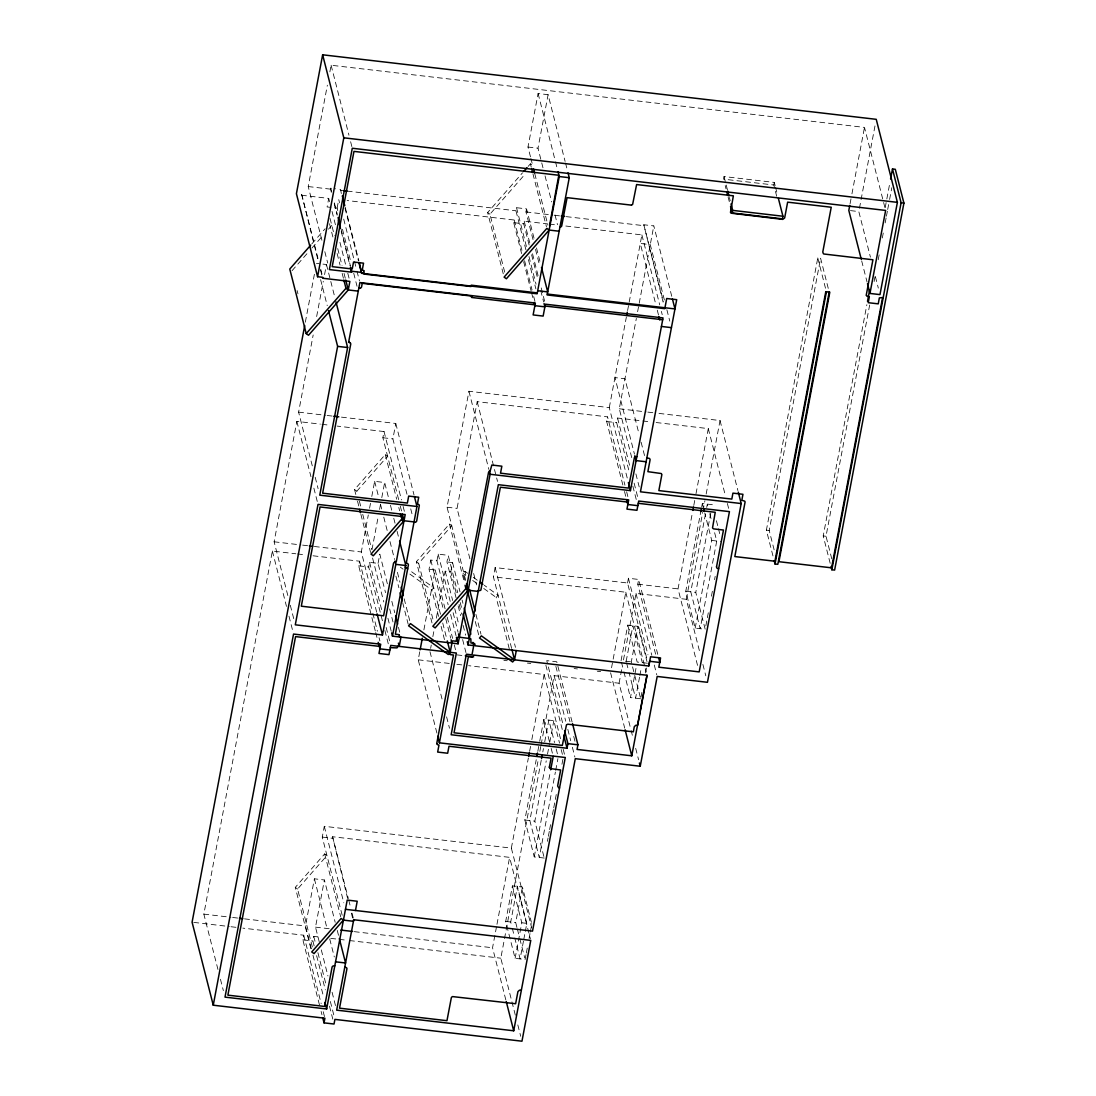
<?xml version="1.0" encoding="UTF-8"?>
<svg xmlns="http://www.w3.org/2000/svg" width="1096" height="1096" viewBox="0 0 1096 1096"><rect width="100%" height="100%" fill="white"/><g stroke="black" fill="none" stroke-linecap="round" stroke-linejoin="round"><path stroke-width="0.75" stroke-dasharray="5 3.75" d="M317.648 258.697L301.647 194.307L299.03 194.006M321.909 240.271L308.223 186.553L327.362 85.187M329.869 71.884L331.115 65.239L864.484 127.41L885.226 208.802M305.346 322.169L314.552 273.438M301.469 195.225L328.718 198.39L327.101 206.939L337.116 208.117L338.363 212.994M331.293 192.403L330.636 188.238L335.636 188.827M217.953 969.467L203.842 914.119L272.383 551.041L295.851 553.781M287.823 595.512L274.123 541.794L296.852 421.385L320.333 424.125M312.291 465.855L298.605 412.137L313.168 334.979M316.648 316.525L323.293 281.288M324.567 274.575L326.471 264.52L316.456 263.355M337.116 208.117L338.733 199.568L339.555 202.815M341.308 193.567L340.651 189.403L337.308 189.019M375.284 630.94L358.693 565.824L359.57 561.207L312.62 555.74M376.668 612.185L361.31 551.959L368.297 514.969M369.571 508.243L370.517 503.201M371.791 496.474L374.64 481.336L384.655 482.514L388.806 498.79M398.643 499.584L382.874 437.729L384.038 431.55L337.089 426.084M382.394 620.706L368.708 567.002L369.571 562.371L378.065 563.358L385.532 592.662M371.955 549.767L378.298 516.134M379.572 509.407L380.518 504.365M381.792 497.639L384.655 482.514M406.986 494.241L392.889 438.893L395.793 423.467L340.5 417.028M319.47 1004.95L302.866 939.834L303.743 935.217L242.846 928.12M311.291 948.752L305.483 925.969L314.388 878.814L324.402 879.978L335.184 922.298M342.185 915.229L322.265 837.097L324.293 826.316L511.353 848.112L531.683 927.874M378.065 563.358L379.805 554.124L387.683 585.045M314.127 945.889L312.881 940.998L313.757 936.381L320.553 937.176M319.237 941.779L315.497 927.134L324.402 879.978M347.624 898.487L332.568 836.728L509.613 857.36L530.354 938.751M440.496 614.24L429.043 569.304L430.783 560.056L436.934 560.782L448.141 604.732M436.907 733.06L418.234 659.819L419.809 651.504M423.892 629.885L435.194 570.016L429.043 569.304M436.934 560.782L438.181 554.138L448.195 555.316L457.744 592.744M465.718 580.469L447.045 507.215L468.937 391.258L609.28 407.616L627.529 479.24M430.632 648.38L431.262 645.023M432.852 636.639L434.112 629.926M436.331 618.171L445.195 571.194L450.826 571.838L456.635 594.635M456.073 597.758L446.949 561.947L448.195 555.316M469.91 558.85L457.059 508.38L477.198 401.67L607.54 416.864L624.953 485.227M521.6 253.587L513.709 222.666L514.216 220.022L347.158 200.541M525.916 249.833L515.956 210.775L516.531 207.706L526.546 208.884L534.423 239.805M530.478 156.81L527.984 147.042L538.095 93.53L548.096 94.694L565.111 161.427M450.826 571.838L452.566 562.604L446.949 561.947M529.121 244.997L523.724 223.831L524.217 221.186L547.753 223.927M533.026 239.613L525.97 211.939L526.546 208.884M542.972 167.743L537.999 148.207L548.096 94.694M511.64 648.421L493.392 576.811L495.132 567.564L627.542 582.99L647.462 661.121M505.818 999.853L492.542 947.766L496.652 926.01M496.968 924.339L509.613 857.36M511.353 848.112L528.368 757.966M529.628 751.281L530.574 746.28M531.834 739.595L544.123 674.492L468.595 665.683M526.025 954.643L525.107 959.493L515.106 958.329L505.694 921.435L512.407 885.883L522.422 887.048L531.409 922.339M544.26 858.058L534.245 856.894L524.847 820L536.232 759.706M537.807 751.335L539.383 742.951M539.712 741.28L543.822 719.51L553.822 720.675L559.549 743.129M515.326 1015.156L500.804 958.192L538.259 759.747M539.849 751.335L540.808 746.294M541.123 744.609L554.138 675.657L619.076 683.233L630.693 728.799M541.232 760.282L529.848 820.575L539.259 857.469L555.384 772.063M542.808 751.911L543.452 748.568M544.712 741.869L548.822 720.099L554.549 742.554M622.843 484.966L606.663 421.481L607.54 416.864M609.28 407.616L626.337 317.224M627.611 310.524L628.871 303.811M629.186 302.14L641.886 234.9L564.563 225.886M663.121 302.154L643.804 224.749L653.805 225.913L672.067 297.523M516.928 927.408L515.709 922.599L522.422 887.048M543.849 856.456L534.848 821.164L546.233 760.871M547.507 754.171L549.397 744.129M549.713 742.444L553.822 720.675M515.106 958.329L521.819 922.777L512.407 885.883M534.245 856.894L550.37 771.474M628.707 469.855L616.664 422.659L617.541 418.028L641.064 420.768M631.734 457.621L619.281 408.781L636.351 318.388M637.612 311.689L638.886 304.976M639.201 303.304L653.805 225.913M523.463 941.135L520.107 958.904L514.791 938.053M523.765 939.519L524.984 933.052M525.299 931.436L526.82 923.366L517.408 886.472L510.709 922.01L511.928 926.832M555.699 770.392L557.905 758.665M526.327 953.027L527.546 946.56M529.08 938.491L529.998 933.641M530.3 932.025L531.519 925.558M547.425 841.317L548.055 837.961M548.37 836.289L549.315 831.261M549.63 829.59L550.576 824.562M552.48 814.52L553.425 809.492M553.74 807.821L555.014 801.121M555.33 799.436L556.275 794.422M561.96 764.268L562.906 759.24M611.541 667.752L625.802 592.237L493.392 576.811M627.542 582.99L628.433 578.263L638.667 579.455L657.751 654.339M621.062 660.696L627.775 625.145L638.009 626.337L646.996 661.628M619.076 683.233L622.227 666.601M623.473 659.943L636.036 593.429L686.302 599.293L699.988 653.01M655.614 654.175L637.776 584.182L638.667 579.455M626.172 661.285L632.885 625.748L642.297 662.642M640.283 697.179L631.296 661.888L638.009 626.337M775.132 185.635L774.31 182.416L724.045 176.566L723.552 179.155L773.831 185.005L776.694 196.28M640.694 698.782L630.46 697.59L636.255 666.889M639.543 677.177L635.584 698.193L629.036 672.519M639.859 675.561L641.379 667.491M641.009 697.166L641.914 692.316M645.585 672.93L647.106 664.847M697.536 665.382L678.04 588.881L692.535 512.079M693.795 505.407L694.741 500.393M696.001 493.721L708.29 428.605L652.832 422.138M710.783 512.969L695.782 592.388L705.194 629.282L695.179 628.118L685.781 591.224L700.769 511.805M701.714 506.832L702.331 503.53L712.345 504.694M686.302 599.293L702.7 512.421M703.015 510.75L704.906 500.721M706.167 494.036L720.045 420.535L657.915 413.288M705.468 514.038L690.781 591.799L700.193 628.693L716.743 541.013L714.291 531.382M706.715 507.421L707.331 504.105L708.153 507.325M773.831 185.005L774.31 182.416M695.179 628.118L711.742 540.424L704.783 513.147M705.81 625.967L707.071 619.35M707.372 617.692L708.317 612.733M711.441 596.183L712.373 591.224M714.565 579.647L715.181 576.332M772.968 555.932L766.392 530.163L817.78 257.944L820.589 258.272L828.384 288.878M774.132 549.808L769.2 530.491L820.589 258.272M850.058 203.788L851.633 195.485M851.948 193.814L864.484 127.41M859.456 208.24L875.279 124.369M830.193 563.317L823.219 535.944L866.868 304.688M885.212 207.5L889.952 182.361M831.768 558.809L826.014 536.259L869.662 305.017M874.101 281.562L875.046 276.535M878.211 259.779L879.156 254.751M882.321 237.983L883.266 232.969M885.171 222.913L886.116 217.885M886.431 216.2L887.376 211.172M887.692 209.5L889.281 201.13M889.596 199.445L891.815 187.717M311.853 243.86L325.101 228.763M292.057 270.685L307.51 253.066M311.935 248.039L322.978 235.462M328.499 229.16L331.8 225.392M503.256 273.808L487.638 212.542L522.518 172.812M528.149 166.4L530.395 163.838L532.683 165.482M504.708 272.151L489.939 214.2L524.82 174.456M355.816 494.502L354.556 489.542L385.285 454.525L387.573 456.183L356.844 491.2L357.693 494.502M432.002 622.939L416.384 561.686L449.456 524.011L451.744 525.669L418.672 563.344L433.454 621.295M438.578 616.418L431.824 589.936L433.742 587.757L409.096 569.947M464.704 580.099L463.019 573.482L464.937 571.29L467.704 573.29M509.256 648.764L496.173 597.43L498.091 595.251L484.281 585.264M310.894 948.643L295.276 887.376L324.676 853.894L326.964 855.551L297.578 889.034L312.346 946.985M527.984 147.042L537.999 148.207M850.482 210.61L858.812 211.583L870.43 257.163M308.223 186.553L330.458 189.142M340.472 190.32L343.843 190.704M347.226 191.101L515.956 210.775M525.97 211.939L552.864 215.076M554.535 215.268L559.59 215.857M566.303 216.638L643.626 225.653M549.439 224.118L557.837 225.105M513.709 222.666L523.724 223.831M619.281 408.781L646.161 411.918M647.832 412.11L656.23 413.096M642.749 420.974L651.147 421.946M606.663 421.481L616.664 422.659M298.605 412.137L325.416 415.274M327.088 415.466L332.115 416.055M322.005 424.316L330.389 425.303M382.874 437.729L392.889 438.893M823.219 535.944L826.014 536.259M766.392 530.163L769.2 530.491M447.045 507.215L457.059 508.38M711.742 540.424L721.743 541.588M274.123 541.794L300.948 544.931M302.633 545.123L307.661 545.712M314.36 546.493L361.31 551.959M637.776 584.182L678.04 588.881M685.781 591.224L695.782 592.388M297.537 553.973L305.907 554.946M358.693 565.824L368.708 567.002M647.407 663.231L637.173 662.039L627.775 625.145M625.446 661.203L631.296 661.888M456.868 654.874L465.266 655.846M503.886 660.354L507.243 660.737M527.395 663.094L530.765 663.477M574.126 668.533L577.441 668.93M597.334 671.245L600.649 671.629M418.234 659.819L450.127 663.532M456.84 664.313L461.882 664.902M524.847 820L534.848 821.164M322.265 837.097L332.28 838.262M521.819 922.777L531.82 923.942M505.694 921.435L515.709 922.599M203.842 914.119L230.955 917.284M232.64 917.475L237.722 918.064M244.504 918.859L305.483 925.969M315.497 927.134L330.677 928.901M354.282 931.655L492.542 947.766M193.786 922.394L229.311 926.531M230.996 926.737L236.078 927.326M330.759 938.368L337.554 939.162M339.253 939.354L347.761 940.341M349.46 940.546L500.804 958.192M302.866 939.834L312.881 940.998M487.638 212.542L489.939 214.2M354.556 489.542L356.844 491.2M473.225 577.291L478.747 581.277M463.019 573.482L465.786 575.469M472.691 580.469L476.842 583.456M483.747 588.456L496.173 597.43M416.384 561.686L418.672 563.344M400.341 567.18L403.081 569.153M409.918 574.099L431.824 589.936M295.276 887.376L297.578 889.034M875.416 276.699L878.321 288.097M861.675 260.889L867.059 282.042M817.78 257.944L825.576 288.549M775.543 187.252L777.598 195.307M724.045 176.566L727.744 191.06M729.374 197.499L730.196 200.719M725.196 185.594L726.018 188.813M728.073 196.869L729.717 203.308M720.045 420.535L737.882 490.515M708.29 428.605L725.305 495.351M727.374 503.489L729.032 509.996M664.382 299.962L650.27 244.614L640.27 243.449L655.614 303.674M666.875 309.73L669.779 321.114M643.804 224.749L663.299 301.249M716.428 520.737L718.058 527.149M718.469 528.752L720.51 536.78M641.886 234.9L659.724 304.894M661.381 311.401L662.217 314.662M709.783 513.736L711.016 518.545M657.285 310.182L658.518 315.073M702.331 503.53L703.153 506.736M702.892 664.409L705.797 675.794M638.228 430.838L624.953 378.75L614.952 377.586L634.447 454.1M641.133 442.236L644.873 456.881M565.522 163.057L567.605 171.195M635.885 473.897L639.201 486.912M538.095 93.53L555.097 160.263M555.521 161.893L557.59 170.031M617.541 418.028L630.406 468.485M634.132 483.144L638.283 499.42M632.844 486.131L636.584 500.79M626.624 491.734L627.857 496.625M545.055 175.881L551.685 201.924M555.014 214.939L557.494 224.707M624.501 491.474L626.159 497.995M530.889 158.441L532.971 166.578M534.793 173.771L547.904 225.173M530.395 163.838L531.245 167.14M532.93 173.771L546.438 226.749M636.036 593.429L651.805 655.285M654.285 665.053L656.778 674.821M628.433 578.263L647.942 654.778M625.802 592.237L646.133 671.999M536.506 247.943L540.657 264.218M535.506 249.381L539.657 265.657M524.217 221.186L530.026 243.97M532.519 253.738L538.328 276.535M541.232 287.919L544.972 302.578M531.601 254.751L537.41 277.548M540.739 290.563L543.643 301.962M516.531 207.706L526.902 248.408M528.984 256.546L536.04 284.22M528.409 259.601L535.875 288.906M514.216 220.022L522.504 252.573M524.587 260.711L532.053 290.015M533.711 296.523L534.958 301.4M626.583 662.902L628.638 670.916M523.669 261.725L531.135 291.029M531.546 292.659L533.629 300.797M621.473 662.299L623.514 670.327M623.925 671.93L630.46 697.59M631.118 730.429L632.776 736.937M635.68 748.335L638.584 759.734M610.595 672.793L624.706 728.128M572.112 722.017L556.754 661.792L546.753 660.628L563.344 725.73M555.878 666.409L569.989 721.757M573.729 736.402L575.386 742.91M554.138 675.657L565.755 721.237M567.824 729.374L570.728 740.759M572.386 747.28L574.879 757.048M545.877 665.245L562.892 731.977M477.198 401.67L497.529 481.432M544.123 674.492L561.138 741.225M563.221 749.363L564.454 754.254M561.179 749.554L562.412 754.363M468.937 391.258L488.843 469.389M556.179 748.965L557.809 755.391M543.822 719.51L549.534 741.965M551.178 748.39L552.398 753.199M495.132 567.564L515.463 647.325M473.65 573.496L476.555 584.894M464.937 571.29L465.786 574.605M475.911 614.335L480.98 634.2M475.267 621.487L479.062 636.392M449.456 524.011L464.225 581.949M331.115 65.239L348.966 135.233M350.624 141.74L351.871 146.631M452.566 562.604L460.032 591.895M462.115 600.033L462.937 603.293M460.224 602.512L461.882 609.02M459.114 604.403L461.608 614.171M458.142 605.896L460.635 615.664M463.129 625.419L465.622 635.187M445.195 571.194L452.662 600.485M454.744 608.623L458.895 624.898M462.622 639.557L465.951 652.572M438.181 554.138L450.634 602.978M453.128 612.746L458.101 632.269M450.62 614.486L456.018 635.653M345.213 207.308L358.899 261.026M345.035 208.226L358.31 260.314M435.194 570.016L445.154 609.088M447.223 617.226L452.621 638.393M454.278 644.9L455.936 651.408M343.706 219.09L354.077 259.793M354.488 261.423L356.57 269.561M356.981 271.178L359.474 280.946M395.793 423.467L414.055 495.091M430.783 560.056L443.647 610.513M445.73 618.665L450.703 638.187M342.5 229.27L350.802 261.821M353.707 273.219L357.022 286.248M442.729 623.021L446.88 639.297M330.636 188.238L331.458 191.499M334.362 202.883L337.267 214.282M341.007 228.927L350.556 266.369M334.198 203.801L337.102 215.186M341.253 231.475L349.966 265.657M441.113 626.364L444.483 639.598M410.726 508.887L412.384 515.408M517.339 929.011L519.394 937.039M519.792 938.642L524.71 957.89M328.718 198.39L329.554 201.65M332.033 211.418L335.773 226.064M339.924 242.339L345.733 265.136M347.802 273.274L349.46 279.781M512.339 928.435L514.38 936.45M330.006 218.337L334.335 235.325M337.719 248.573L342.034 265.547M344.048 273.397L345.363 278.562M384.038 431.55L401.465 499.913M403.123 506.434L404.78 512.942M329.512 223.735L332.896 236.983M337.116 253.532L340.061 265.122M342.171 273.397L343.445 278.37M400.3 506.092L401.958 512.613M385.285 454.525L396.684 499.228M398.793 507.503L399.629 510.818M429.988 651.736L442.442 700.563M446.593 716.853L449.497 728.237M390.464 505.297L392.121 511.805M393.779 518.312L395.026 523.203M397.095 531.341L398.752 537.848M324.813 251.669L327.718 263.054M326.471 264.52L334.76 297.071M517.819 1024.924L520.723 1036.323M301.647 194.307L318.237 259.423M320.731 269.191L322.388 275.699M374.64 481.336L378.791 497.625M380.449 504.133L381.696 509.01M383.764 517.148L387.505 531.807M389.998 541.561L394.56 559.467M320.553 270.096L321.799 274.973M397.41 572.304L399.944 582.236M404.164 598.786L410.068 621.966M320.607 279.631L327.238 305.674M395.916 576.14L398.875 587.73M402.67 602.636L408.164 624.145M391.834 601.32L394.738 612.719M398.478 627.364L399.725 632.255M389.683 608.938L392.998 621.966M359.378 501.132L360.639 506.092M362.749 514.366L371.613 549.137M372.558 558.015L383.764 601.964M387.916 618.24L391.231 631.255M357.515 501.132L358.776 506.092M360.885 514.366L370.585 552.452M369.571 562.371L382.435 612.828M386.176 627.487L390.327 643.763M384.888 630.474L388.614 645.133M297.126 290.55L297.961 293.865M359.57 561.207L372.435 611.664M372.846 613.294L377.408 631.2M379.065 637.708L379.901 640.968M375.709 632.57L377.778 640.708M315.196 477.253L318.1 488.652M296.852 421.385L310.963 476.733M313.867 488.131L317.593 502.776M290.303 605.28L294.043 619.925M272.383 551.041L286.481 606.389M288.974 616.158L292.714 630.803M332.568 836.728L348.336 898.583M348.747 900.213L350.405 906.721M352.063 913.228L353.309 918.106M351.364 913.146L352.611 918.023M324.293 826.316L343.802 902.816M324.676 853.894L340.705 916.804M337.267 930.436L338.513 935.326M314.388 878.814L327.252 929.271M329.745 939.039L334.307 956.945M321.306 949.917L327.951 975.961M332.088 992.25L335.828 1006.895M313.757 936.381L315.415 942.889M317.909 952.657L326.197 985.208M330.348 1001.497L334.499 1017.773M316.621 955.657L325.334 989.839M329.471 1006.114L332.8 1019.143M312.963 955.26L323.745 997.593M303.743 935.217L321.169 1003.58M323.238 1011.718L324.485 1016.595M321.128 1011.457L321.95 1014.718M220.447 979.235L223.351 990.62"/><path stroke-width="1.5" d="M401.835 519.189L402.328 516.545L320.032 506.955L301.304 606.198L383.6 615.788L393.491 563.413A1.945 1.754 -14.3 0 1 393.738 562.906L393.848 562.755A2.124 1.932 -14.3 0 1 394.834 562.07M549.411 766.967L551.069 758.158L448.99 746.253L447.661 753.24L437.66 752.075L438.975 745.088L437.633 744.705A2.124 1.932 -14.3 0 1 437.208 744.335L436.893 743.677M716.537 566.796L723.47 530.039L713.934 528.916A1.945 1.754 -14.3 0 1 713.386 528.724L712.934 528.382A1.987 1.795 -14.3 0 1 712.551 527.765L715.236 512.284L638.269 503.311M353.72 919.736L336.664 1010.142L513.709 1030.788L530.765 940.382L353.72 919.736L353.433 921.284L343.418 920.106L341.13 918.462L311.744 951.945L314.031 953.602L343.418 920.106M867.484 283.672L869.964 293.44L879.978 294.605L897.391 202.349L876.238 119.327L322.635 54.8L296.413 193.704L317.58 276.713L322.799 277.329L322.635 278.233L349.871 281.412L348.268 289.961L308.51 335.253L306.222 333.595L289.769 269.027L310.743 245.12M304.715 325.539L192.088 922.202L213.254 1005.21L324.909 1018.225L324.032 1022.856L334.033 1024.02L334.91 1019.39L521.97 1041.2L575.29 758.665L640.242 766.241L657.189 676.451L707.454 682.301L741.197 503.544L738.293 492.145M317.58 276.713L343.802 137.808L322.635 54.8M213.254 1005.21L337.623 346.363L328.485 310.552M869.964 293.44L885.637 210.432L352.282 148.248L329.375 269.575L351.624 272.164L350.967 267.999M336.006 301.948L347.624 347.528L319.758 495.159L416.96 506.489L414.041 521.915L404.04 520.751L401.739 519.093L371.01 554.11L373.298 555.768L404.04 520.751L405.205 514.572L318.018 504.407L295.29 624.816L382.477 634.981L395.807 564.358L394.971 561.097M558.001 171.661L559.248 176.538L537.122 293.783L361.639 273.329L359.31 262.656M564.591 730.621L567.906 743.636L567.029 748.253L451.155 734.745L466.362 654.202L471.979 654.86L473.732 645.613L468.102 644.955L498.351 484.692L628.693 499.886L626.953 509.119L636.954 510.298L638.708 501.05L729.443 511.627L699.193 671.889L658.819 667.19L660.573 657.942L650.558 656.778L648.818 666.025L475.226 645.791L474.705 643.736A2.11 1.918 -14.3 0 0 474.212 643.448L470.979 642.982L470.842 638.872A2.11 1.918 -14.3 0 0 470.348 638.584L458.69 637.146A1.945 1.754 -14.3 0 0 458.101 637.214L457.909 637.269A1.973 1.781 -14.3 0 0 456.936 637.941L456.073 641.242L453.21 640.927A1.945 1.754 -14.3 0 0 452.607 640.982L452.415 641.037A1.973 1.781 -14.3 0 0 451.456 641.708L450.977 642.955L392.478 636.146L405.808 565.522L399.588 541.109M436.866 743.636A2.124 1.932 -14.3 0 1 436.825 743.088L453.47 655.011L450.607 654.668A2.124 1.932 -14.3 0 1 450.072 654.476L449.237 652.202L390.738 645.393L388.984 654.641L378.983 653.463L380.723 644.215L293.536 634.063L225.009 997.127L326.649 1008.978L347.213 900.076L357.214 901.241L355.474 910.488M397.848 646.215L397.67 646.983A2.124 1.932 -14.3 0 1 396.93 647.887L390.313 647.654M399.602 636.968L399.341 635.187M400.972 637.132L399.218 646.38L398.396 643.119M420.124 649.832L422.316 638.201M345.459 909.324L532.519 931.134L565.289 757.5L439.4 742.828L456.347 653.038L450.196 652.326L410.493 623.624L408.575 625.802L448.291 654.504L450.196 652.326L451.949 643.078L451.114 639.817M451.949 643.078L458.101 643.79L490.09 474.267L489.268 471.02M568.016 172.826L569.262 177.703L547.123 294.947L664.793 308.675L666.697 298.509L676.712 299.674L640.448 491.803L741.197 503.544M516.298 650.572L514.545 659.819L512.64 661.998L479.486 638.05L481.391 635.858L514.545 659.819L512.024 649.887M528.683 756.295L529.313 752.952M536.862 756.35L537.492 753.007M541.547 758.61L542.178 755.267M626.652 315.552L627.296 312.196M550.685 769.803L553.22 756.404M572.523 723.648L577.921 744.801L577.044 749.431L631.762 755.802L646.955 675.259M490.09 474.267L630.433 490.638L663.039 317.909L545.383 304.195L543.137 316.086L533.122 314.922L535.369 303.03L359.885 282.576L348.61 342.281L349.446 342.418M778.42 198.527L782.928 216.241L782.448 218.83L732.183 212.966L732.662 210.377L731.018 203.938M648.709 666.012L649.599 661.285L659.833 662.477L658.586 657.6M692.85 510.421L693.48 507.078M700.769 511.805L701.399 508.489M829.206 292.098L777.818 564.303L775.023 563.974L826.398 291.769M849.756 205.445L848.811 210.418L861.264 259.259M867.498 301.345L869.717 289.604M890.582 179.018L892.487 168.962L895.295 169.291L903.912 203.103L834.631 570.084L831.837 569.756L831.015 566.536M831.837 569.756L901.104 202.774L892.487 168.962M306.222 333.595L345.966 288.303L343.856 280.028M523.641 171.524L527.025 167.674M549.151 230.05L506.393 278.768L504.105 277.11L546.849 228.393L549.151 230.05L559.152 231.229M465.074 585.264L465.91 588.579L432.852 626.254L435.139 627.912L468.211 590.237L478.212 591.402M631.488 205.021L632.214 204.692A2.124 1.932 -14.3 0 0 632.652 204.294L636.612 184.553L733.361 195.828L730.484 212.336A1.973 1.781 -14.3 0 0 731.169 213.199L782.736 219.392L784.654 217.953L787.64 202.157L831.234 207.24L822.781 252.025L823.384 253.669A2.028 1.836 -14.3 0 0 824.041 254.025L872.923 259.766L866.333 294.673A2.124 1.932 -14.3 0 0 866.374 295.208L866.429 295.386M567.399 724.374L567.591 724.319A1.945 1.754 -14.3 0 1 568.18 724.25L633.324 731.84L634.296 726.717L635.625 725.401A2.124 1.932 -14.3 0 1 636.214 725.278L637.612 725.401L647.065 675.273L473.472 655.038L473.294 655.805A2.11 1.904 -14.3 0 1 472.869 656.436A1.973 1.795 -14.3 0 1 472.047 656.942L468.376 656.751L454.032 732.772L562.344 745.403L566.427 725.031A1.987 1.795 -14.3 0 1 567.029 724.538M560.056 227.201L560.44 227.105A1.973 1.795 -14.3 0 0 561.275 226.584A2.11 1.904 -14.3 0 0 561.7 225.954L567.084 197.65L630.899 205.075A2.124 1.932 -14.3 0 0 631.433 205.034M359.858 288.289L358.817 288.248M415.014 522.354L413.973 522.312L406.246 563.193L407.26 563.399A2.028 1.836 -14.3 0 1 407.753 563.687A2.124 1.932 -14.3 0 1 408.287 564.454L408.329 564.604A1.945 1.754 -14.3 0 1 408.37 565.152L395.355 634.173L398.41 634.557A2.082 1.891 -14.3 0 1 399.081 634.927M395.204 561.988L396.245 562.029L403.958 521.148L402.944 520.942A2.028 1.836 -14.3 0 1 402.465 520.655A2.124 1.932 -14.3 0 1 401.917 519.888L401.876 519.737A1.945 1.754 -14.3 0 1 401.835 519.189M343.802 137.808L897.391 202.349M901.104 202.774L903.912 203.103M559.248 176.538L569.262 177.703M732.662 210.377L782.928 216.241M343.843 190.704L347.226 191.101M561.262 216.049L564.632 216.446M537.698 290.728L547.699 291.892L541.479 267.479M351.789 271.246L361.803 272.425M537.287 292.879L471.239 285.179L470.979 286.536L363.995 274.069L363.995 270.918M547.301 294.043L674.972 308.921L672.478 299.153M535.026 304.852L471.486 297.441L471.746 296.084L362.242 283.316L361.57 286.864A1.945 1.754 -14.3 0 1 361.324 287.371L361.214 287.522A2.124 1.932 -14.3 0 1 360.228 288.207M545.041 306.017L662.696 319.731M345.966 288.303L348.268 289.961L358.269 291.125M661.422 326.457L671.437 327.636M337.623 346.363L347.624 347.528M333.787 416.247L338.815 416.836M636.831 456.731L634.872 457.059A2.124 1.932 -14.3 0 0 634.447 457.443L628.419 488.09L500.53 473.184L501.845 466.197L491.844 465.019L489.871 471.951A1.945 1.754 -14.3 0 0 489.282 472.006L489.09 472.075A2.124 1.932 -14.3 0 0 488.556 472.335L466.266 588.511A1.987 1.795 -14.3 0 0 466.663 589.127L467.115 589.47A1.945 1.754 -14.3 0 0 467.65 589.662L468.293 589.758M646.846 457.895L649.312 458.402A1.987 1.795 -14.3 0 1 649.818 458.936A2.124 1.932 -14.3 0 1 650.092 459.799L647.887 471.664L661.176 473.527A1.987 1.808 -14.3 0 1 661.532 473.952M646.119 461.772L636.105 460.608L634.858 455.717M628.268 502.146L500.379 487.227L480.911 589.881A2.11 1.918 -14.3 0 1 480.569 590.347L478.308 590.922M637.831 505.667L627.816 504.503L626.57 499.625M718.661 568.742L717.318 568.372A2.124 1.932 -14.3 0 1 716.907 567.988L716.592 567.331A2.124 1.932 -14.3 0 1 716.524 566.755M309.332 545.904L312.689 546.288M395.807 564.358L405.808 565.522M465.266 655.846L473.664 656.833M380.298 646.476L295.564 636.598L227.872 995.154L324.622 1006.443L332.102 967.042A2.11 1.904 -14.3 0 1 332.526 966.412L332.677 966.275A1.987 1.795 -14.3 0 1 333.362 965.891L334.801 965.836M379.86 648.846L389.861 650.01M567.906 743.636L577.921 744.801M559.549 787.914L559.138 787.86A2.124 1.932 -14.3 0 1 558.59 787.654L557.645 785.983L560.659 769.981L550.192 768.543A2.124 1.932 -14.3 0 1 549.781 768.159L549.466 767.515M239.421 918.27L242.805 918.667M340.788 930.079L352.597 931.463M335.554 961.822L345.555 962.987L339.335 938.573M344.802 967.001L346.555 967.754A2.124 1.932 -14.3 0 1 346.939 968.768L339.527 1008.169L446.963 1020.691L451.333 997.744A2.11 1.904 -14.3 0 1 451.758 997.113L451.908 996.976A1.987 1.795 -14.3 0 1 452.593 996.593L515.627 1003.717L517.929 991.62L519.436 990.236A2.124 1.932 -14.3 0 1 520.038 990.168L521.34 990.305M480.13 582.277L482.898 584.278M465.91 588.579L468.211 590.237L466.512 583.606M404.986 566.975L407.726 568.947M549.986 225.625L549.918 225.543A2.124 1.932 -14.3 0 1 549.644 225.064L558.809 175.264L353.967 151.385L332.198 266.657L352.227 268.986L353.542 262.013L363.543 263.177L362.228 270.164L363.064 270.287A2.082 1.891 -14.3 0 1 363.721 270.657M661.696 474.28L661.751 474.445A1.945 1.754 -14.3 0 1 661.792 474.993L658.86 490.583L731.813 499.091L732.936 493.132L742.951 494.296L741.828 500.255L744.691 501.146A1.973 1.795 -14.3 0 1 744.965 501.625A2.082 1.891 -14.3 0 1 745.061 502.16L734.827 556.562L774.927 561.234L825.795 291.7L829.809 292.166L778.927 561.7L831.59 567.838L882.595 297.564L879.362 297.893L878.239 303.852L868.224 302.688L869.347 296.728L867.114 296.235A1.973 1.781 -14.3 0 1 866.443 295.399M727.744 191.06L728.963 195.883M726.84 192.033L727.662 195.252M730.539 206.528L732.183 212.966M774.201 560.755L775.023 563.974M658.943 316.703L659.765 319.95M703.563 508.339L704.372 511.544M628.364 482.487L630.433 490.638M533.533 168.798L534.629 173.086M531.67 168.798L532.505 172.113M544.054 303.592L544.876 306.853L534.875 305.674L534.04 302.428M639.406 762.98L640.242 766.241M625.117 729.758L631.762 755.802M563.714 735.238L567.029 748.253M469.581 589.511L475.061 611.034M467.239 590.032L473.993 616.527M464.183 608.17L470.828 634.214M472.897 642.352L473.732 645.613M463.129 613.911L469.362 638.324M467.28 641.708L468.102 644.955M458.512 633.899L459.347 637.16M456.429 637.283L458.101 643.79M342.308 195.91L344.788 205.678M342.541 198.458L343.377 201.705M359.145 263.561L361.639 273.329M414.466 496.721L416.96 506.489M447.291 640.927L450.196 652.326M338.102 217.542L340.171 225.68M338.349 220.077L340.418 228.215M350.378 267.273L351.624 272.164M345.733 280.028L348.268 289.961M402.342 514.12L404.04 520.751M400.478 514.12L401.328 517.435M401.218 587.196L403.328 595.484M506.242 1001.484L513.709 1030.788M437.742 736.32L439.4 742.828M400.136 592.689L402.246 600.978M395.574 615.966L397.643 624.104M391.656 632.885L392.478 636.146M359.625 509.407L360.461 512.723M377.079 613.815L382.477 634.981M378.189 642.338L379.435 647.215M324.991 1002.47L326.649 1008.978M322.786 1017.965L324.032 1022.856M349.446 342.418A2.028 1.836 -14.3 0 1 350.117 342.788M350.117 342.774A2.124 1.932 -14.3 0 1 350.651 343.541A2.028 1.836 -14.3 0 1 350.747 344.048L322.635 493.186L407.37 503.064L408.685 496.077L418.699 497.242L417.384 504.229L418.206 504.365A2.028 1.836 -14.3 0 1 419.33 505.297L416.713 520.929A1.945 1.754 -14.3 0 1 416.48 521.436L416.357 521.586A2.124 1.932 -14.3 0 1 415.37 522.271M549.439 767.474A2.124 1.932 -14.3 0 1 549.397 766.926"/></g></svg>
